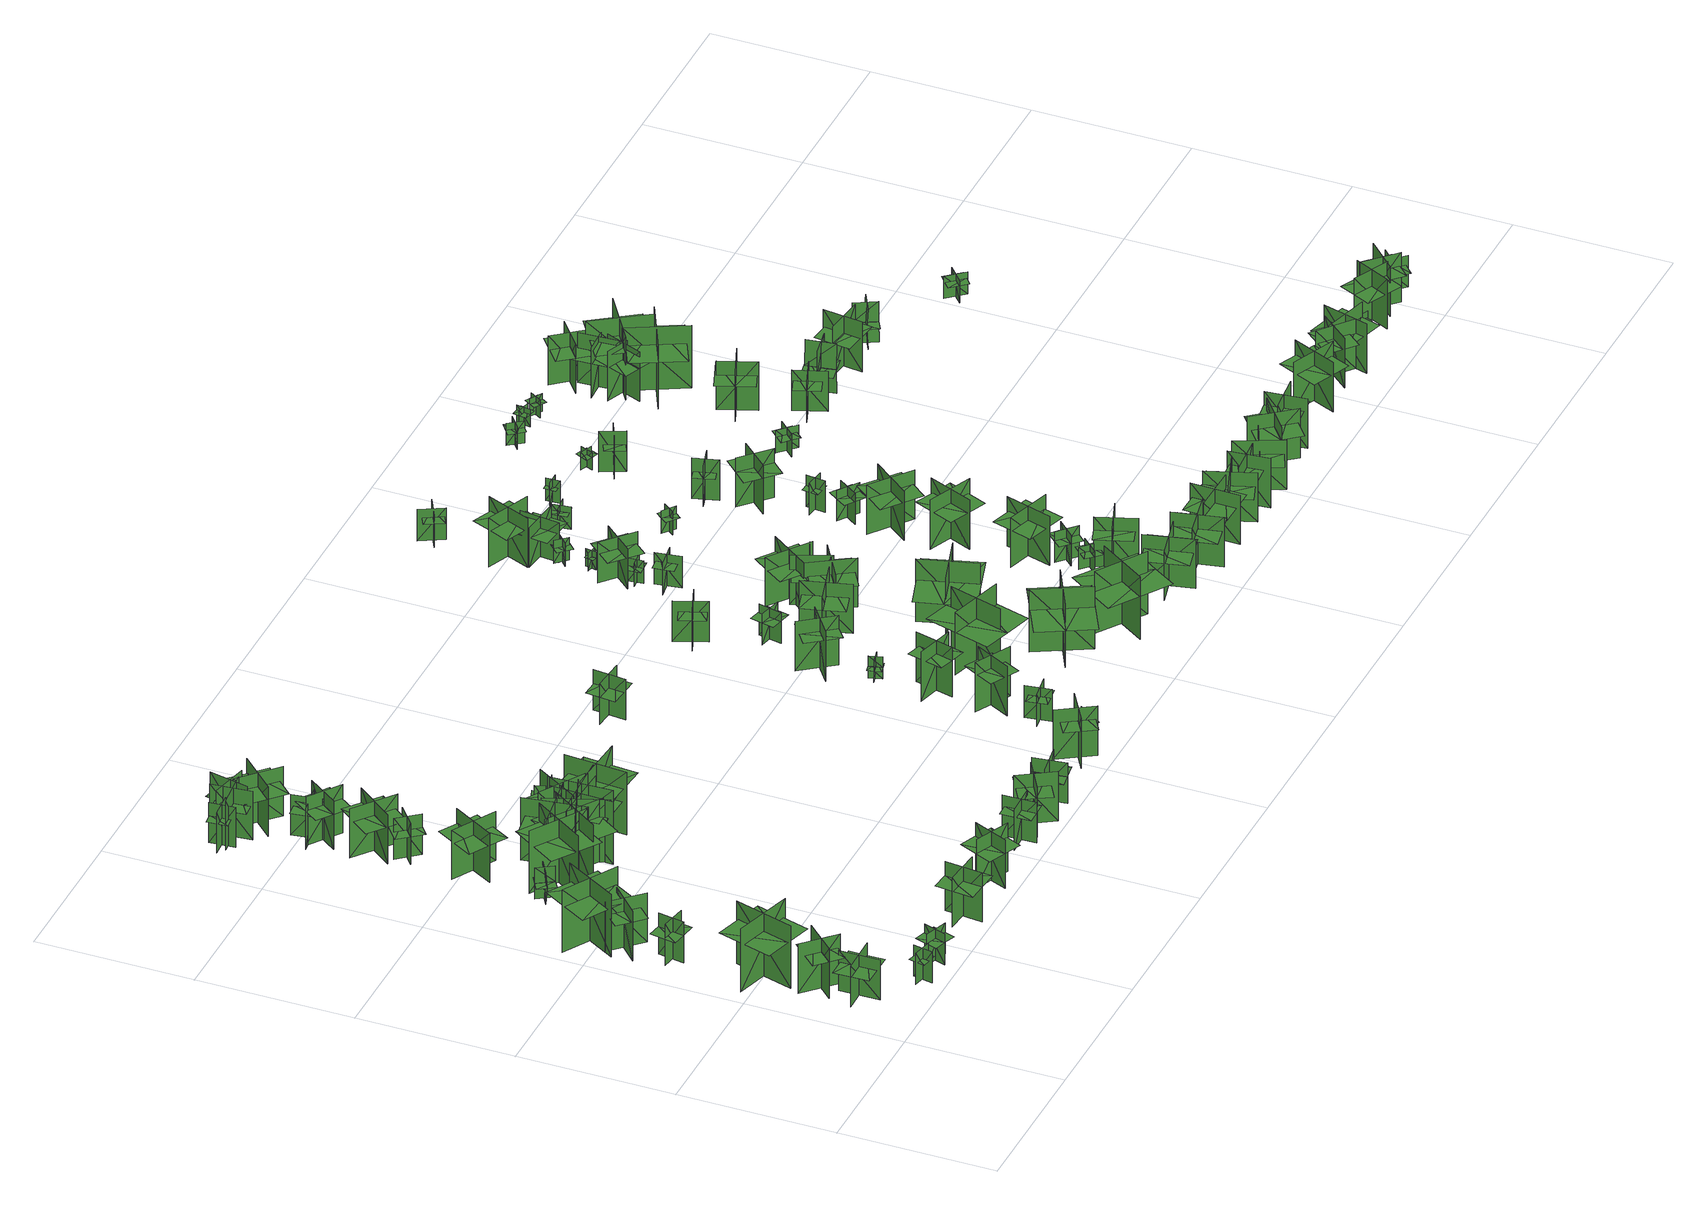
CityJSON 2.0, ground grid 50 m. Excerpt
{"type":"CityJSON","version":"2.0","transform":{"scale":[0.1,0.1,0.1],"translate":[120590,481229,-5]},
"CityObjects":{
"tree1":{"type":"SolitaryVegetationObject","geometry":[{"type":"MultiSurface","lod":"1","boundaries":[[[0,1,2]],[[0,2,3]],[[4,5,6]],[[4,6,7]],[[8,9,10]],[[8,10,11]],[[8,11,12]],[[8,12,13]]]}]},
"tree2":{"type":"SolitaryVegetationObject","geometry":[{"type":"MultiSurface","lod":"1","boundaries":[[[14,15,16]],[[14,16,17]],[[18,19,20]],[[18,20,21]],[[22,23,24]],[[22,24,25]],[[22,26,27]],[[22,27,23]]]}]},
"tree3":{"type":"SolitaryVegetationObject","geometry":[{"type":"MultiSurface","lod":"1","boundaries":[[[28,29,30]],[[28,30,31]],[[32,33,34]],[[32,34,35]],[[36,37,38]],[[36,38,39]],[[36,39,40]],[[36,40,41]]]}]},
"tree4":{"type":"SolitaryVegetationObject","geometry":[{"type":"MultiSurface","lod":"1","boundaries":[[[42,43,44]],[[42,44,45]],[[46,47,48]],[[46,48,49]],[[50,51,52]],[[50,52,53]],[[50,53,54]],[[50,54,55]]]}]},
"tree5":{"type":"SolitaryVegetationObject","geometry":[{"type":"MultiSurface","lod":"1","boundaries":[[[56,57,58]],[[56,58,59]],[[60,61,62]],[[60,62,63]],[[64,65,66]],[[64,66,67]],[[64,68,69]],[[64,69,65]]]}]},
"tree6":{"type":"SolitaryVegetationObject","geometry":[{"type":"MultiSurface","lod":"1","boundaries":[[[70,71,72]],[[70,72,73]],[[74,75,76]],[[74,76,77]],[[78,79,80]],[[78,80,81]],[[78,82,83]],[[78,83,79]]]}]},
"tree7":{"type":"SolitaryVegetationObject","geometry":[{"type":"MultiSurface","lod":"1","boundaries":[[[84,85,86]],[[84,86,87]],[[88,89,90]],[[88,90,91]],[[92,93,94]],[[92,94,95]],[[92,95,96]],[[92,96,97]]]}]},
"tree8":{"type":"SolitaryVegetationObject","geometry":[{"type":"MultiSurface","lod":"1","boundaries":[[[98,99,100]],[[98,100,101]],[[102,103,104]],[[102,104,105]],[[106,107,108]],[[106,108,109]],[[106,109,110]],[[106,110,111]]]}]},
"tree9":{"type":"SolitaryVegetationObject","geometry":[{"type":"MultiSurface","lod":"1","boundaries":[[[112,113,114]],[[112,114,115]],[[116,117,118]],[[116,118,119]],[[120,121,117]],[[120,117,116]],[[122,123,113]],[[122,113,112]],[[112,113,124]],[[112,124,125]],[[112,126,127]],[[112,127,113]]]}]},
"tree10":{"type":"SolitaryVegetationObject","geometry":[{"type":"MultiSurface","lod":"1","boundaries":[[[128,129,130]],[[128,130,131]],[[132,133,134]],[[132,134,135]],[[136,137,138]],[[136,138,139]],[[136,139,140]],[[136,140,141]]]}]},
"tree11":{"type":"SolitaryVegetationObject","geometry":[{"type":"MultiSurface","lod":"1","boundaries":[[[142,143,144]],[[142,144,145]],[[146,147,148]],[[146,148,149]],[[150,151,152]],[[150,152,153]],[[150,153,154]],[[150,154,155]]]}]},
"tree12":{"type":"SolitaryVegetationObject","geometry":[{"type":"MultiSurface","lod":"1","boundaries":[[[156,157,158]],[[156,158,159]],[[160,161,162]],[[160,162,163]],[[164,165,166]],[[164,166,167]],[[164,167,168]],[[164,168,169]]]}]},
"tree13":{"type":"SolitaryVegetationObject","geometry":[{"type":"MultiSurface","lod":"1","boundaries":[[[170,171,172]],[[170,172,173]],[[174,175,176]],[[174,176,177]],[[178,179,180]],[[178,180,181]],[[178,181,182]],[[178,182,183]]]}]},
"tree14":{"type":"SolitaryVegetationObject","geometry":[{"type":"MultiSurface","lod":"1","boundaries":[[[184,185,186]],[[184,186,187]],[[188,189,190]],[[188,190,191]],[[192,193,194]],[[192,194,195]],[[192,195,196]],[[192,196,197]]]}]},
"tree15":{"type":"SolitaryVegetationObject","geometry":[{"type":"MultiSurface","lod":"1","boundaries":[[[198,199,200]],[[198,200,201]],[[202,203,204]],[[202,204,205]],[[206,207,208]],[[206,208,209]],[[206,210,211]],[[206,211,207]]]}]},
"tree16":{"type":"SolitaryVegetationObject","geometry":[{"type":"MultiSurface","lod":"1","boundaries":[[[212,213,214]],[[212,214,215]],[[216,217,218]],[[216,218,219]],[[220,221,222]],[[220,222,223]],[[220,223,224]],[[220,224,225]]]}]},
"tree17":{"type":"SolitaryVegetationObject","geometry":[{"type":"MultiSurface","lod":"1","boundaries":[[[226,227,228]],[[226,228,229]],[[230,231,232]],[[230,232,233]],[[234,235,236]],[[234,236,237]],[[234,237,238]],[[234,238,239]]]}]},
"tree18":{"type":"SolitaryVegetationObject","geometry":[{"type":"MultiSurface","lod":"1","boundaries":[[[240,241,242]],[[240,242,243]],[[244,245,246]],[[244,246,247]],[[248,249,250]],[[248,250,251]],[[248,251,252]],[[248,252,253]]]}]},
"tree19":{"type":"SolitaryVegetationObject","geometry":[{"type":"MultiSurface","lod":"1","boundaries":[[[254,255,256]],[[254,256,257]],[[258,259,260]],[[258,260,261]],[[262,263,264]],[[262,264,265]],[[262,265,266]],[[262,266,267]]]}]},
"tree20":{"type":"SolitaryVegetationObject","geometry":[{"type":"MultiSurface","lod":"1","boundaries":[[[268,269,270]],[[268,270,271]],[[272,273,274]],[[272,274,275]],[[276,277,278]],[[276,278,279]],[[276,279,280]],[[276,280,281]]]}]},
"tree21":{"type":"SolitaryVegetationObject","geometry":[{"type":"MultiSurface","lod":"1","boundaries":[[[282,283,284]],[[282,284,285]],[[286,287,288]],[[286,288,289]],[[290,291,292]],[[290,292,293]],[[290,293,294]],[[290,294,295]]]}]},
"tree22":{"type":"SolitaryVegetationObject","geometry":[{"type":"MultiSurface","lod":"1","boundaries":[[[296,297,298]],[[296,298,299]],[[300,301,302]],[[300,302,303]],[[304,305,306]],[[304,306,307]],[[304,308,309]],[[304,309,305]]]}]},
"tree23":{"type":"SolitaryVegetationObject","geometry":[{"type":"MultiSurface","lod":"1","boundaries":[[[310,311,312]],[[310,312,313]],[[314,315,316]],[[314,316,317]],[[318,319,320]],[[318,320,321]],[[318,321,322]],[[318,322,323]]]}]},
"tree24":{"type":"SolitaryVegetationObject","geometry":[{"type":"MultiSurface","lod":"1","boundaries":[[[324,325,326]],[[324,326,327]],[[328,329,330]],[[328,330,331]],[[332,333,334]],[[332,334,335]],[[332,335,336]],[[332,336,337]]]}]},
"tree25":{"type":"SolitaryVegetationObject","geometry":[{"type":"MultiSurface","lod":"1","boundaries":[[[338,339,340]],[[338,340,341]],[[342,343,344]],[[342,344,345]],[[346,347,348]],[[346,348,349]],[[346,350,351]],[[346,351,347]]]}]},
"tree26":{"type":"SolitaryVegetationObject","geometry":[{"type":"MultiSurface","lod":"1","boundaries":[[[352,353,354]],[[352,354,355]],[[356,357,358]],[[356,358,359]],[[360,361,362]],[[360,362,363]],[[360,363,364]],[[360,364,365]]]}]},
"tree27":{"type":"SolitaryVegetationObject","geometry":[{"type":"MultiSurface","lod":"1","boundaries":[[[366,367,368]],[[366,368,369]],[[370,371,372]],[[370,372,373]],[[374,375,376]],[[374,376,377]],[[374,377,378]],[[374,378,379]]]}]},
"tree28":{"type":"SolitaryVegetationObject","geometry":[{"type":"MultiSurface","lod":"1","boundaries":[[[380,381,382]],[[380,382,383]],[[384,385,386]],[[384,386,387]],[[388,389,390]],[[388,390,391]],[[388,392,393]],[[388,393,389]]]}]},
"tree29":{"type":"SolitaryVegetationObject","geometry":[{"type":"MultiSurface","lod":"1","boundaries":[[[394,395,396]],[[394,396,397]],[[398,399,400]],[[398,400,401]],[[402,403,404]],[[402,404,405]],[[402,405,406]],[[402,406,407]]]}]},
"tree30":{"type":"SolitaryVegetationObject","geometry":[{"type":"MultiSurface","lod":"1","boundaries":[[[408,409,410]],[[408,410,411]],[[412,413,414]],[[412,414,415]],[[416,417,418]],[[416,418,419]],[[416,420,421]],[[416,421,417]]]}]},
"tree31":{"type":"SolitaryVegetationObject","geometry":[{"type":"MultiSurface","lod":"1","boundaries":[[[422,423,424]],[[422,424,425]],[[426,427,428]],[[426,428,429]],[[430,431,432]],[[430,432,433]],[[430,434,435]],[[430,435,431]]]}]},
"tree32":{"type":"SolitaryVegetationObject","geometry":[{"type":"MultiSurface","lod":"1","boundaries":[[[436,437,438]],[[436,438,439]],[[440,441,442]],[[440,442,443]],[[444,445,446]],[[444,446,447]],[[444,445,448]],[[444,448,449]]]}]},
"tree33":{"type":"SolitaryVegetationObject","geometry":[{"type":"MultiSurface","lod":"1","boundaries":[[[450,451,452]],[[450,452,453]],[[454,455,456]],[[454,456,457]],[[458,459,460]],[[458,460,461]],[[458,462,463]],[[458,463,459]]]}]},
"tree34":{"type":"SolitaryVegetationObject","geometry":[{"type":"MultiSurface","lod":"1","boundaries":[[[464,465,466]],[[464,466,467]],[[468,469,470]],[[468,470,471]],[[472,473,474]],[[472,474,475]],[[472,473,476]],[[472,476,477]]]}]},
"tree35":{"type":"SolitaryVegetationObject","geometry":[{"type":"MultiSurface","lod":"1","boundaries":[[[478,479,480]],[[478,480,481]],[[482,483,484]],[[482,484,485]],[[486,487,488]],[[486,488,489]],[[486,489,490]],[[486,490,491]]]}]},
"tree36":{"type":"SolitaryVegetationObject","geometry":[{"type":"MultiSurface","lod":"1","boundaries":[[[492,493,494]],[[492,494,495]],[[496,497,498]],[[496,498,499]],[[500,501,502]],[[500,502,503]],[[500,504,505]],[[500,505,501]]]}]},
"tree37":{"type":"SolitaryVegetationObject","geometry":[{"type":"MultiSurface","lod":"1","boundaries":[[[506,507,508]],[[506,508,509]],[[510,511,512]],[[510,512,513]],[[514,515,516]],[[514,516,517]],[[514,518,519]],[[514,519,515]]]}]},
"tree38":{"type":"SolitaryVegetationObject","geometry":[{"type":"MultiSurface","lod":"1","boundaries":[[[520,521,522]],[[520,522,523]],[[524,525,526]],[[524,526,527]],[[528,529,530]],[[528,530,531]],[[528,532,533]],[[528,533,529]]]}]},
"tree39":{"type":"SolitaryVegetationObject","geometry":[{"type":"MultiSurface","lod":"1","boundaries":[[[534,535,536]],[[534,536,537]],[[538,539,540]],[[538,540,541]],[[542,543,539]],[[542,539,538]],[[544,545,535]],[[544,535,534]],[[534,535,546]],[[534,546,547]],[[534,548,549]],[[534,549,535]]]}]},
"tree40":{"type":"SolitaryVegetationObject","geometry":[{"type":"MultiSurface","lod":"1","boundaries":[[[550,551,552]],[[550,552,553]],[[554,555,556]],[[554,556,557]],[[558,559,560]],[[558,560,561]],[[558,562,563]],[[558,563,559]]]}]},
"tree41":{"type":"SolitaryVegetationObject","geometry":[{"type":"MultiSurface","lod":"1","boundaries":[[[564,565,566]],[[564,566,567]],[[568,569,570]],[[568,570,571]],[[572,573,574]],[[572,574,575]],[[572,575,576]],[[572,576,577]]]}]},
"tree42":{"type":"SolitaryVegetationObject","geometry":[{"type":"MultiSurface","lod":"1","boundaries":[[[578,579,580]],[[578,580,581]],[[582,583,584]],[[582,584,585]],[[586,587,588]],[[586,588,589]],[[586,590,591]],[[586,591,587]]]}]},
"tree43":{"type":"SolitaryVegetationObject","geometry":[{"type":"MultiSurface","lod":"1","boundaries":[[[592,593,594]],[[592,594,595]],[[596,597,598]],[[596,598,599]],[[600,601,602]],[[600,602,603]],[[600,603,604]],[[600,604,605]]]}]},
"tree44":{"type":"SolitaryVegetationObject","geometry":[{"type":"MultiSurface","lod":"1","boundaries":[[[606,607,608]],[[606,608,609]],[[610,611,612]],[[610,612,613]],[[614,615,616]],[[614,616,617]],[[614,617,618]],[[614,618,619]]]}]},
"tree45":{"type":"SolitaryVegetationObject","geometry":[{"type":"MultiSurface","lod":"1","boundaries":[[[620,621,622]],[[620,622,623]],[[624,625,626]],[[624,626,627]],[[628,629,630]],[[628,630,631]],[[628,631,632]],[[628,632,633]]]}]},
"tree46":{"type":"SolitaryVegetationObject","geometry":[{"type":"MultiSurface","lod":"1","boundaries":[[[634,635,636]],[[634,636,637]],[[638,639,640]],[[638,640,641]],[[642,643,644]],[[642,644,645]],[[642,645,646]],[[642,646,647]]]}]},
"tree47":{"type":"SolitaryVegetationObject","geometry":[{"type":"MultiSurface","lod":"1","boundaries":[[[648,649,650]],[[648,650,651]],[[652,653,654]],[[652,654,655]],[[656,657,658]],[[656,658,659]],[[656,659,660]],[[656,660,661]]]}]},
"tree48":{"type":"SolitaryVegetationObject","geometry":[{"type":"MultiSurface","lod":"1","boundaries":[[[662,663,664]],[[662,664,665]],[[666,667,668]],[[666,668,669]],[[670,671,672]],[[670,672,673]],[[670,673,674]],[[670,674,675]]]}]},
"tree49":{"type":"SolitaryVegetationObject","geometry":[{"type":"MultiSurface","lod":"1","boundaries":[[[676,677,678]],[[676,678,679]],[[680,681,682]],[[680,682,683]],[[684,685,686]],[[684,686,687]],[[684,687,688]],[[684,688,689]]]}]},
"tree50":{"type":"SolitaryVegetationObject","geometry":[{"type":"MultiSurface","lod":"1","boundaries":[[[690,691,692]],[[690,692,693]],[[694,695,696]],[[694,696,697]],[[698,699,700]],[[698,700,701]],[[698,701,702]],[[698,702,703]]]}]},
"tree51":{"type":"SolitaryVegetationObject","geometry":[{"type":"MultiSurface","lod":"1","boundaries":[[[704,705,706]],[[704,706,707]],[[708,709,710]],[[708,710,711]],[[712,713,714]],[[712,714,715]],[[712,716,717]],[[712,717,713]]]}]},
"tree52":{"type":"SolitaryVegetationObject","geometry":[{"type":"MultiSurface","lod":"1","boundaries":[[[718,719,720]],[[718,720,721]],[[722,723,724]],[[722,724,725]],[[726,727,728]],[[726,728,729]],[[726,730,731]],[[726,731,727]]]}]},
"tree53":{"type":"SolitaryVegetationObject","geometry":[{"type":"MultiSurface","lod":"1","boundaries":[[[732,733,734]],[[732,734,735]],[[736,737,738]],[[736,738,739]],[[740,741,742]],[[740,742,743]],[[740,743,744]],[[740,744,745]]]}]},
"tree54":{"type":"SolitaryVegetationObject","geometry":[{"type":"MultiSurface","lod":"1","boundaries":[[[746,747,748]],[[746,748,749]],[[750,751,752]],[[750,752,753]],[[754,755,756]],[[754,756,757]],[[754,757,758]],[[754,758,759]]]}]},
"tree55":{"type":"SolitaryVegetationObject","geometry":[{"type":"MultiSurface","lod":"1","boundaries":[[[760,761,762]],[[760,762,763]],[[764,765,766]],[[764,766,767]],[[768,769,770]],[[768,770,771]],[[768,772,773]],[[768,773,769]]]}]},
"tree56":{"type":"SolitaryVegetationObject","geometry":[{"type":"MultiSurface","lod":"1","boundaries":[[[774,775,776]],[[774,776,777]],[[778,779,780]],[[778,780,781]],[[782,783,784]],[[782,784,785]],[[782,785,786]],[[782,786,787]]]}]},
"tree57":{"type":"SolitaryVegetationObject","geometry":[{"type":"MultiSurface","lod":"1","boundaries":[[[788,789,790]],[[788,790,791]],[[792,793,794]],[[792,794,795]],[[796,797,798]],[[796,798,799]],[[796,799,800]],[[796,800,801]]]}]},
"tree58":{"type":"SolitaryVegetationObject","geometry":[{"type":"MultiSurface","lod":"1","boundaries":[[[802,803,804]],[[802,804,805]],[[806,807,808]],[[806,808,809]],[[810,811,812]],[[810,812,813]],[[810,813,814]],[[810,814,815]]]}]},
"tree59":{"type":"SolitaryVegetationObject","geometry":[{"type":"MultiSurface","lod":"1","boundaries":[[[816,817,818]],[[816,818,819]],[[820,821,822]],[[820,822,823]],[[824,825,826]],[[824,826,827]],[[824,828,829]],[[824,829,825]]]}]},
"tree60":{"type":"SolitaryVegetationObject","geometry":[{"type":"MultiSurface","lod":"1","boundaries":[[[830,831,832]],[[830,832,833]],[[834,835,836]],[[834,836,837]],[[838,839,840]],[[838,840,841]],[[838,841,842]],[[838,842,843]]]}]},
"tree61":{"type":"SolitaryVegetationObject","geometry":[{"type":"MultiSurface","lod":"1","boundaries":[[[844,845,846]],[[844,846,847]],[[848,849,850]],[[848,850,851]],[[852,853,854]],[[852,854,855]],[[852,856,857]],[[852,857,853]]]}]},
"tree62":{"type":"SolitaryVegetationObject","geometry":[{"type":"MultiSurface","lod":"1","boundaries":[[[858,859,860]],[[858,860,861]],[[862,863,864]],[[862,864,865]],[[866,867,868]],[[866,868,869]],[[866,869,870]],[[866,870,871]]]}]},
"tree63":{"type":"SolitaryVegetationObject","geometry":[{"type":"MultiSurface","lod":"1","boundaries":[[[872,873,874]],[[872,874,875]],[[876,877,878]],[[876,878,879]],[[880,881,882]],[[880,882,883]],[[880,884,885]],[[880,885,881]]]}]},
"tree64":{"type":"SolitaryVegetationObject","geometry":[{"type":"MultiSurface","lod":"1","boundaries":[[[886,887,888]],[[886,888,889]],[[890,891,892]],[[890,892,893]],[[894,895,896]],[[894,896,897]],[[894,898,899]],[[894,899,895]]]}]},
"tree65":{"type":"SolitaryVegetationObject","geometry":[{"type":"MultiSurface","lod":"1","boundaries":[[[900,901,902]],[[900,902,903]],[[904,905,906]],[[904,906,907]],[[908,909,910]],[[908,910,911]],[[908,911,912]],[[908,912,913]]]}]},
"tree66":{"type":"SolitaryVegetationObject","geometry":[{"type":"MultiSurface","lod":"1","boundaries":[[[914,915,916]],[[914,916,917]],[[918,919,920]],[[918,920,921]],[[922,923,924]],[[922,924,925]],[[922,925,926]],[[922,926,927]]]}]},
"tree67":{"type":"SolitaryVegetationObject","geometry":[{"type":"MultiSurface","lod":"1","boundaries":[[[928,929,930]],[[928,930,931]],[[932,933,934]],[[932,934,935]],[[936,937,938]],[[936,938,939]],[[936,939,940]],[[936,940,941]]]}]},
"tree68":{"type":"SolitaryVegetationObject","geometry":[{"type":"MultiSurface","lod":"1","boundaries":[[[942,943,944]],[[942,944,945]],[[946,947,948]],[[946,948,949]],[[950,951,952]],[[950,952,953]],[[950,953,954]],[[950,954,955]]]}]},
"tree69":{"type":"SolitaryVegetationObject","geometry":[{"type":"MultiSurface","lod":"1","boundaries":[[[956,957,958]],[[956,958,959]],[[960,961,962]],[[960,962,963]],[[964,965,966]],[[964,966,967]],[[964,967,968]],[[964,968,969]]]}]},
"tree70":{"type":"SolitaryVegetationObject","geometry":[{"type":"MultiSurface","lod":"1","boundaries":[[[970,971,972]],[[970,972,973]],[[974,975,976]],[[974,976,977]],[[978,979,980]],[[978,980,981]],[[978,981,982]],[[978,982,983]]]}]},
"tree71":{"type":"SolitaryVegetationObject","geometry":[{"type":"MultiSurface","lod":"1","boundaries":[[[984,985,986]],[[984,986,987]],[[988,989,990]],[[988,990,991]],[[992,993,994]],[[992,994,995]],[[992,995,996]],[[992,996,997]]]}]},
"tree72":{"type":"SolitaryVegetationObject","geometry":[{"type":"MultiSurface","lod":"1","boundaries":[[[998,999,1000]],[[998,1000,1001]],[[1002,1003,1004]],[[1002,1004,1005]],[[1006,1007,1008]],[[1006,1008,1009]],[[1006,1009,1010]],[[1006,1010,1011]]]}]},
"tree73":{"type":"SolitaryVegetationObject","geometry":[{"type":"MultiSurface","lod":"1","boundaries":[[[1012,1013,1014]],[[1012,1014,1015]],[[1016,1017,1018]],[[1016,1018,1019]],[[1020,1021,1022]],[[1020,1022,1023]],[[1020,1023,1024]],[[1020,1024,1025]]]}]},
"tree74":{"type":"SolitaryVegetationObject","geometry":[{"type":"MultiSurface","lod":"1","boundaries":[[[1026,1027,1028]],[[1026,1028,1029]],[[1030,1031,1032]],[[1030,1032,1033]],[[1034,1035,1036]],[[1034,1036,1037]],[[1034,1037,1038]],[[1034,1038,1039]]]}]},
"tree75":{"type":"SolitaryVegetationObject","geometry":[{"type":"MultiSurface","lod":"1","boundaries":[[[1040,1041,1042]],[[1040,1042,1043]],[[1044,1045,1046]],[[1044,1046,1047]],[[1048,1049,1050]],[[1048,1050,1051]],[[1048,1051,1052]],[[1048,1052,1053]]]}]},
"tree76":{"type":"SolitaryVegetationObject","geometry":[{"type":"MultiSurface","lod":"1","boundaries":[[[1054,1055,1056]],[[1054,1056,1057]],[[1058,1059,1060]],[[1058,1060,1061]],[[1062,1063,1064]],[[1062,1064,1065]],[[1062,1065,1066]],[[1062,1066,1067]]]}]},
"tree77":{"type":"SolitaryVegetationObject","geometry":[{"type":"MultiSurface","lod":"1","boundaries":[[[1068,1069,1070]],[[1068,1070,1071]],[[1072,1073,1074]],[[1072,1074,1075]],[[1076,1077,1078]],[[1076,1078,1079]],[[1076,1079,1080]],[[1076,1080,1081]]]}]},
"tree78":{"type":"SolitaryVegetationObject","geometry":[{"type":"MultiSurface","lod":"1","boundaries":[[[1082,1083,1084]],[[1082,1084,1085]],[[1086,1087,1088]],[[1086,1088,1089]],[[1090,1091,1092]],[[1090,1092,1093]],[[1090,1094,1095]],[[1090,1095,1091]]]}]},
"tree79":{"type":"SolitaryVegetationObject","geometry":[{"type":"MultiSurface","lod":"1","boundaries":[[[1096,1097,1098]],[[1096,1098,1099]],[[1100,1101,1102]],[[1100,1102,1103]],[[1104,1105,1106]],[[1104,1106,1107]],[[1104,1107,1108]],[[1104,1108,1109]]]}]},
"tree80":{"type":"SolitaryVegetationObject","geometry":[{"type":"MultiSurface","lod":"1","boundaries":[[[1110,1111,1112]],[[1110,1112,1113]],[[1114,1115,1116]],[[1114,1116,1117]],[[1118,1119,1120]],[[1118,1120,1121]],[[1118,1121,1122]],[[1118,1122,1123]]]}]},
"tree81":{"type":"SolitaryVegetationObject","geometry":[{"type":"MultiSurface","lod":"1","boundaries":[[[1124,1125,1126]],[[1124,1126,1127]],[[1128,1129,1130]],[[1128,1130,1131]],[[1132,1133,1134]],[[1132,1134,1135]],[[1132,1135,1136]],[[1132,1136,1137]]]}]},
"tree82":{"type":"SolitaryVegetationObject","geometry":[{"type":"MultiSurface","lod":"1","boundaries":[[[1138,1139,1140]],[[1138,1140,1141]],[[1142,1143,1144]],[[1142,1144,1145]],[[1146,1147,1148]],[[1146,1148,1149]],[[1146,1149,1150]],[[1146,1150,1151]]]}]},
"tree83":{"type":"SolitaryVegetationObject","geometry":[{"type":"MultiSurface","lod":"1","boundaries":[[[1152,1153,1154]],[[1152,1154,1155]],[[1156,1157,1158]],[[1156,1158,1159]],[[1160,1161,1162]],[[1160,1162,1163]],[[1160,1163,1164]],[[1160,1164,1165]]]}]},
"tree84":{"type":"SolitaryVegetationObject","geometry":[{"type":"MultiSurface","lod":"1","boundaries":[[[1166,1167,1168]],[[1166,1168,1169]],[[1170,1171,1172]],[[1170,1172,1173]],[[1174,1175,1176]],[[1174,1176,1177]],[[1174,1177,1178]],[[1174,1178,1179]]]}]},
"tree85":{"type":"SolitaryVegetationObject","geometry":[{"type":"MultiSurface","lod":"1","boundaries":[[[1180,1181,1182]],[[1180,1182,1183]],[[1184,1185,1186]],[[1184,1186,1187]],[[1188,1189,1190]],[[1188,1190,1191]],[[1188,1191,1192]],[[1188,1192,1193]]]}]},
"tree86":{"type":"SolitaryVegetationObject","geometry":[{"type":"MultiSurface","lod":"1","boundaries":[[[1194,1195,1196]],[[1194,1196,1197]],[[1198,1199,1200]],[[1198,1200,1201]],[[1202,1203,1204]],[[1202,1204,1205]],[[1202,1206,1207]],[[1202,1207,1203]]]}]},
"tree87":{"type":"SolitaryVegetationObject","geometry":[{"type":"MultiSurface","lod":"1","boundaries":[[[1208,1209,1210]],[[1208,1210,1211]],[[1212,1213,1214]],[[1212,1214,1215]],[[1216,1217,1218]],[[1216,1218,1219]],[[1216,1220,1221]],[[1216,1221,1217]]]}]},
"tree88":{"type":"SolitaryVegetationObject","geometry":[{"type":"MultiSurface","lod":"1","boundaries":[[[1222,1223,1224]],[[1222,1224,1225]],[[1226,1227,1228]],[[1226,1228,1229]],[[1230,1231,1232]],[[1230,1232,1233]],[[1230,1231,1234]],[[1230,1234,1235]]]}]},
"tree89":{"type":"SolitaryVegetationObject","geometry":[{"type":"MultiSurface","lod":"1","boundaries":[[[1236,1237,1238]],[[1236,1238,1239]],[[1240,1241,1242]],[[1240,1242,1243]],[[1244,1245,1246]],[[1244,1246,1247]],[[1244,1245,1248]],[[1244,1248,1249]]]}]},
"tree90":{"type":"SolitaryVegetationObject","geometry":[{"type":"MultiSurface","lod":"1","boundaries":[[[1250,1251,1252]],[[1250,1252,1253]],[[1254,1255,1256]],[[1254,1256,1257]],[[1258,1259,1260]],[[1258,1260,1261]],[[1258,1261,1262]],[[1258,1262,1263]]]}]},
"tree91":{"type":"SolitaryVegetationObject","geometry":[{"type":"MultiSurface","lod":"1","boundaries":[[[1264,1265,1266]],[[1264,1266,1267]],[[1268,1269,1270]],[[1268,1270,1271]],[[1272,1273,1274]],[[1272,1274,1275]],[[1272,1275,1276]],[[1272,1276,1277]]]}]},
"tree92":{"type":"SolitaryVegetationObject","geometry":[{"type":"MultiSurface","lod":"1","boundaries":[[[1278,1279,1280]],[[1278,1280,1281]],[[1282,1283,1284]],[[1282,1284,1285]],[[1286,1287,1283]],[[1286,1283,1282]],[[1288,1289,1279]],[[1288,1279,1278]],[[1278,1279,1290]],[[1278,1290,1291]],[[1278,1292,1293]],[[1278,1293,1279]]]}]},
"tree93":{"type":"SolitaryVegetationObject","geometry":[{"type":"MultiSurface","lod":"1","boundaries":[[[1294,1295,1296]],[[1294,1296,1297]],[[1298,1299,1300]],[[1298,1300,1301]],[[1302,1303,1304]],[[1302,1304,1305]],[[1302,1305,1306]],[[1302,1306,1307]]]}]},
"tree94":{"type":"SolitaryVegetationObject","geometry":[{"type":"MultiSurface","lod":"1","boundaries":[[[1308,1309,1310]],[[1308,1310,1311]],[[1312,1313,1314]],[[1312,1314,1315]],[[1316,1317,1318]],[[1316,1318,1319]],[[1316,1319,1320]],[[1316,1320,1321]]]}]},
"tree95":{"type":"SolitaryVegetationObject","geometry":[{"type":"MultiSurface","lod":"1","boundaries":[[[1322,1323,1324]],[[1322,1324,1325]],[[1326,1327,1328]],[[1326,1328,1329]],[[1330,1331,1332]],[[1330,1332,1333]],[[1330,1331,1334]],[[1330,1334,1335]]]}]},
"tree96":{"type":"SolitaryVegetationObject","geometry":[{"type":"MultiSurface","lod":"1","boundaries":[[[1336,1337,1338]],[[1336,1338,1339]],[[1340,1341,1342]],[[1340,1342,1343]],[[1344,1345,1346]],[[1344,1346,1347]],[[1344,1348,1349]],[[1344,1349,1345]]]}]},
"tree97":{"type":"SolitaryVegetationObject","geometry":[{"type":"MultiSurface","lod":"1","boundaries":[[[1350,1351,1352]],[[1350,1352,1353]],[[1354,1355,1356]],[[1354,1356,1357]],[[1358,1359,1355]],[[1358,1355,1354]],[[1360,1361,1351]],[[1360,1351,1350]],[[1350,1351,1362]],[[1350,1362,1363]],[[1350,1364,1365]],[[1350,1365,1351]]]}]},
"tree98":{"type":"SolitaryVegetationObject","geometry":[{"type":"MultiSurface","lod":"1","boundaries":[[[1366,1367,1368]],[[1366,1368,1369]],[[1370,1371,1372]],[[1370,1372,1373]],[[1374,1375,1376]],[[1374,1376,1377]],[[1374,1377,1378]],[[1374,1378,1379]]]}]},
"tree99":{"type":"SolitaryVegetationObject","geometry":[{"type":"MultiSurface","lod":"1","boundaries":[[[1380,1381,1382]],[[1380,1382,1383]],[[1384,1385,1386]],[[1384,1386,1387]],[[1388,1389,1390]],[[1388,1390,1391]],[[1388,1392,1393]],[[1388,1393,1389]]]}]},
"tree100":{"type":"SolitaryVegetationObject","geometry":[{"type":"MultiSurface","lod":"1","boundaries":[[[1394,1395,1396]],[[1394,1396,1397]],[[1398,1399,1400]],[[1398,1400,1401]],[[1402,1403,1404]],[[1402,1404,1405]],[[1402,1405,1406]],[[1402,1406,1407]]]}]},
"tree101":{"type":"SolitaryVegetationObject","geometry":[{"type":"MultiSurface","lod":"1","boundaries":[[[1408,1409,1410]],[[1408,1410,1411]],[[1412,1413,1414]],[[1412,1414,1415]],[[1416,1417,1418]],[[1416,1418,1419]],[[1416,1417,1420]],[[1416,1420,1421]]]}]},
"tree102":{"type":"SolitaryVegetationObject","geometry":[{"type":"MultiSurface","lod":"1","boundaries":[[[1422,1423,1424]],[[1422,1424,1425]],[[1426,1427,1428]],[[1426,1428,1429]],[[1430,1431,1432]],[[1430,1432,1433]],[[1430,1434,1435]],[[1430,1435,1431]]]}]},
"tree103":{"type":"SolitaryVegetationObject","geometry":[{"type":"MultiSurface","lod":"1","boundaries":[[[1436,1437,1438]],[[1436,1438,1439]],[[1440,1441,1442]],[[1440,1442,1443]],[[1444,1445,1446]],[[1444,1446,1447]],[[1444,1447,1448]],[[1444,1448,1449]]]}]}
},
"vertices":[
[165,144,8],[163,273,8],[163,273,148],[165,144,148],[229,211,8],[100,209,8],[100,209,148],[229,211,148],[223,211,109],[223,267,109],[104,266,109],[105,209,109],[106,153,109],[224,154,109],
[209,377,6],[119,284,6],[119,284,178],[209,377,178],[106,375,6],[200,284,6],[200,284,178],[106,375,178],[201,369,133],[119,284,133],[155,248,133],[238,333,133],[164,405,133],[82,319,133],
[54,531,4],[247,474,4],[247,474,222],[54,531,222],[124,406,4],[181,598,4],[181,598,222],[124,406,222],[127,414,161],[211,389,161],[263,566,161],[178,590,161],[94,615,161],[43,438,161],
[329,64,15],[267,76,15],[267,76,123],[329,64,123],[305,98,15],[305,98,123],[294,36,123],[294,36,15],[305,96,88],[279,101,88],[269,51,88],[295,46,88],[321,41,88],[331,91,88],
[169,766,10],[85,780,10],[85,780,152],[169,766,152],[131,819,10],[117,735,10],[117,735,152],[131,819,152],[131,819,106],[117,735,106],[163,728,106],[177,812,106],[85,827,106],[71,743,106],
[77,877,5],[170,967,5],[170,967,177],[77,877,177],[180,876,5],[89,969,5],[89,969,177],[180,876,177],[85,884,132],[170,967,132],[134,1004,132],[49,921,132],[121,848,132],[206,931,132],
[368,84,16],[442,59,16],[442,59,123],[368,84,123],[391,38,16],[415,111,16],[415,111,123],[391,38,123],[391,38,93],[428,25,93],[452,99,93],[415,111,93],[379,123,93],[354,50,93],
[74,943,3],[176,1116,3],[176,1116,220],[74,943,220],[213,981,3],[40,1082,3],[40,1082,220],[213,981,220],[206,985,160],[250,1060,160],[91,1153,160],[47,1078,160],[2,1002,160],[161,909,160],
[279,1204,66],[247,1254,66],[221,1238,66],[253,1187,66],[238,1212,66],[289,1244,66],[287,1247,120],[236,1215,120],[236,1215,11],[287,1247,11],[281,1205,11],[249,1255,11],[247,1254,120],[279,1204,120],[304,1220,66],[273,1270,66],
[701,83,13],[580,94,13],[580,94,183],[701,83,183],[649,146,13],[638,25,13],[638,25,183],[649,146,183],[649,146,135],[589,151,135],[578,30,135],[638,25,135],[699,19,135],[710,140,135],
[270,1281,10],[438,1171,10],[438,1171,228],[270,1281,228],[300,1141,10],[410,1309,10],[410,1309,228],[300,1141,228],[305,1148,167],[378,1100,167],[479,1254,167],[406,1302,167],[333,1350,167],[232,1196,167],
[387,1435,9],[250,1514,9],[250,1514,180],[387,1435,180],[357,1544,9],[278,1407,9],[278,1407,180],[357,1544,180],[353,1538,133],[294,1573,133],[221,1447,133],[281,1413,133],[341,1378,133],[413,1504,133],
[341,1263,10],[507,1150,10],[507,1150,228],[341,1263,228],[369,1123,10],[482,1288,10],[482,1288,228],[369,1123,228],[374,1130,167],[446,1080,167],[550,1232,167],[477,1282,167],[405,1331,167],[301,1179,167],
[190,2193,11],[109,2186,11],[109,2186,151],[190,2193,151],[149,2228,11],[149,2228,151],[156,2147,151],[156,2147,11],[149,2225,106],[115,2222,106],[121,2157,106],[155,2160,106],[189,2163,106],[183,2228,106],
[332,1640,10],[278,1707,10],[278,1707,152],[332,1640,152],[339,1706,10],[273,1652,10],[273,1652,152],[339,1706,152],[339,1706,106],[273,1652,106],[302,1615,106],[368,1669,106],[309,1742,106],[243,1688,106],
[417,1370,10],[447,1172,10],[447,1172,228],[417,1370,228],[333,1254,10],[531,1285,10],[531,1285,228],[333,1254,228],[341,1255,167],[355,1169,167],[537,1197,167],[523,1284,167],[510,1370,167],[328,1342,167],
[238,1826,8],[361,1729,8],[361,1729,179],[238,1826,179],[252,1714,8],[349,1838,8],[349,1838,179],[252,1714,179],[256,1719,132],[310,1677,132],[400,1790,132],[345,1833,132],[291,1876,132],[202,1762,132],
[436,1314,10],[506,1126,10],[506,1126,228],[436,1314,228],[377,1183,10],[565,1253,10],[565,1253,228],[377,1183,228],[385,1186,167],[416,1104,167],[588,1168,167],[558,1250,167],[527,1332,167],[355,1268,167],
[207,2116,13],[194,2244,13],[194,2244,183],[207,2116,183],[258,2180,13],[258,2180,183],[131,2167,183],[131,2167,13],[258,2180,130],[253,2233,130],[151,2223,130],[157,2170,130],[162,2117,130],[264,2127,130],
[498,1116,10],[505,1316,10],[505,1316,228],[498,1116,228],[601,1214,10],[401,1221,10],[401,1221,228],[601,1214,228],[593,1215,167],[596,1302,167],[412,1309,167],[409,1221,167],[406,1133,167],[590,1127,167],
[789,106,13],[901,57,13],[901,57,182],[789,106,182],[818,30,13],[867,142,13],[867,142,182],[818,30,182],[818,30,135],[874,6,135],[923,117,135],[867,142,135],[811,166,135],[762,55,135],
[276,2027,11],[292,1922,11],[292,1922,152],[276,2027,152],[226,1959,11],[332,1975,11],[331,1975,152],[226,1959,152],[277,2018,115],[292,1922,115],[333,1928,115],[319,2025,115],[235,2012,115],[250,1916,115],
[246,1965,10],[345,1893,10],[345,1893,179],[246,1965,179],[258,1885,10],[330,1983,10],[330,1983,179],[258,1885,179],[258,1885,132],[308,1849,132],[379,1948,132],[330,1983,132],[280,2019,132],[209,1920,132],
[223,2140,14],[249,2265,14],[249,2265,184],[223,2140,184],[291,2185,14],[291,2185,184],[166,2212,184],[166,2212,14],[291,2185,130],[302,2237,130],[202,2259,130],[191,2207,130],[180,2155,130],[280,2133,130],
[599,1245,10],[458,1332,10],[458,1332,229],[599,1245,229],[568,1372,10],[481,1231,10],[481,1231,229],[568,1372,229],[587,1252,172],[458,1332,172],[424,1276,172],[553,1196,172],[621,1308,172],[493,1387,172],
[544,1339,11],[553,1138,11],[553,1138,228],[544,1339,228],[449,1232,11],[649,1241,11],[649,1241,228],[449,1232,228],[457,1232,168],[461,1144,168],[645,1153,168],[641,1241,168],[637,1328,168],[453,1320,168],
[358,2084,11],[245,2193,11],[245,2193,182],[358,2084,182],[355,2196,11],[245,2083,11],[245,2083,182],[355,2196,182],[350,2192,135],[301,2240,135],[200,2136,135],[250,2088,135],[299,2040,135],[400,2144,135],
[577,1283,13],[543,1381,13],[543,1381,186],[577,1283,186],[612,1355,13],[513,1320,13],[513,1320,186],[612,1355,186],[612,1355,130],[513,1320,130],[532,1267,130],[631,1302,130],[593,1409,130],[494,1374,130],
[661,1337,14],[647,1137,14],[647,1137,231],[661,1337,231],[554,1242,14],[754,1227,14],[754,1227,231],[554,1242,231],[562,1241,171],[555,1154,171],[739,1140,171],[746,1228,171],[752,1315,171],[569,1329,171],
[1061,142,15],[1064,36,15],[1064,36,156],[1061,142,156],[1004,80,15],[1110,84,15],[1110,84,156],[1004,80,156],[1061,133,119],[1064,36,119],[1106,37,119],[1103,134,119],[1019,132,119],[1022,34,119],
[1092,46,14],[1204,113,14],[1204,113,186],[1092,46,186],[1192,22,14],[1125,133,14],[1125,133,186],[1192,22,186],[1102,52,141],[1204,113,141],[1177,157,141],[1075,96,141],[1128,8,141],[1230,69,141],
[1269,137,15],[1284,32,15],[1284,32,156],[1269,137,156],[1226,79,15],[1331,94,15],[1331,94,156],[1226,79,156],[1265,136,109],[1281,32,109],[1333,39,109],[1318,144,109],[1238,25,109],[1223,130,109],
[1579,136,11],[1468,67,11],[1468,67,184],[1579,136,184],[1479,158,11],[1547,48,11],[1547,48,184],[1479,158,184],[1569,130,139],[1468,67,139],[1496,24,139],[1596,86,139],[1542,174,139],[1441,111,139],
[1239,1417,14],[1134,1425,14],[1134,1425,155],[1239,1417,155],[1193,1471,14],[1184,1366,14],[1184,1366,155],[1193,1471,155],[1240,1420,108],[1134,1428,108],[1130,1376,108],[1235,1367,108],[1138,1471,108],[1243,1463,108],
[1616,85,15],[1563,120,15],[1563,120,123],[1616,85,123],[1607,126,15],[1607,126,123],[1572,73,123],[1572,73,15],[1606,124,88],[1584,139,88],[1556,96,88],[1578,82,88],[1600,67,88],[1628,110,88],
[1696,279,11],[1615,267,11],[1615,267,121],[1696,279,121],[1644,318,11],[1656,236,11],[1656,236,121],[1644,318,121],[1689,278,92],[1615,267,92],[1620,235,92],[1694,246,92],[1685,311,92],[1610,299,92],
[1637,368,7],[1697,484,7],[1697,484,179],[1637,368,179],[1734,400,7],[1619,460,7],[1619,460,179],[1734,400,179],[1642,378,135],[1697,484,135],[1651,507,135],[1596,402,135],[1687,354,135],[1742,460,135],
[1697,677,7],[1663,551,7],[1663,551,179],[1697,677,179],[1609,625,7],[1734,591,7],[1734,591,179],[1609,625,179],[1695,666,135],[1663,551,135],[1713,538,135],[1744,653,135],[1645,680,135],[1614,565,135],
[1676,791,54],[1634,781,54],[1640,760,54],[1681,770,54],[1661,766,54],[1651,807,54],[1648,806,92],[1659,765,92],[1659,765,15],[1648,806,15],[1675,793,15],[1634,783,15],[1634,781,92],[1676,791,92],[1670,812,54],[1629,802,54],
[1602,1014,13],[1680,911,13],[1680,911,185],[1602,1014,185],[1588,913,13],[1692,991,13],[1692,991,185],[1588,913,185],[1609,1005,140],[1680,911,140],[1721,941,140],[1650,1036,140],[1568,975,140],[1639,880,140],
[1947,533,9],[1947,533,226],[1767,585,226],[1767,585,9],[1835,474,9],[1835,474,226],[1885,647,226],[1885,647,9],[1827,447,155],[1917,421,155],[1980,637,155],[1890,663,155],[1800,689,155],[1737,473,155],
[1682,1364,12],[1583,1326,12],[1583,1326,153],[1682,1364,153],[1605,1398,12],[1643,1299,12],[1643,1299,153],[1605,1398,153],[1674,1361,117],[1583,1326,117],[1598,1287,117],[1689,1322,117],[1659,1400,117],[1568,1365,117],
[1729,1179,15],[1712,1104,15],[1712,1104,122],[1729,1179,122],[1685,1152,15],[1760,1135,15],[1760,1135,122],[1685,1152,122],[1685,1152,92],[1676,1114,92],[1752,1097,92],[1760,1135,92],[1769,1173,92],[1693,1190,92],
[2037,265,15],[2037,265,232],[1950,431,232],[1950,431,15],[1917,305,15],[1917,305,232],[2076,389,232],[2076,389,15],[1892,292,161],[1936,209,161],[2134,314,161],[2091,397,161],[2047,480,161],[1848,375,161],
[1845,935,11],[1802,1086,11],[1802,1086,182],[1845,935,182],[1899,1033,11],[1747,990,11],[1747,990,182],[1899,1033,182],[1892,1032,135],[1873,1098,135],[1734,1058,135],[1753,992,135],[1772,926,135],[1911,965,135],
[2020,613,13],[2020,613,230],[1968,793,230],[1968,793,13],[1911,676,13],[1911,676,230],[2084,727,230],[2084,727,13],[1884,669,159],[1910,579,159],[2126,641,159],[2099,731,159],[2073,821,159],[1858,758,159],
[1888,1108,13],[1971,974,13],[1971,974,184],[1888,1108,184],[1864,998,13],[1998,1081,13],[1998,1081,184],[1864,998,184],[1869,1002,136],[1905,943,136],[2029,1019,136],[1992,1078,136],[1956,1136,136],[1833,1060,136],
[1902,1158,16],[1952,1041,16],[1952,1041,187],[1902,1158,187],[1872,1082,16],[1872,1082,187],[1989,1132,187],[1989,1132,16],[1872,1082,133],[1893,1033,133],[1987,1073,133],[1966,1122,133],[1945,1171,133],[1851,1131,133],
[2243,321,10],[2243,321,227],[2139,165,227],[2139,165,10],[2265,196,10],[2265,196,227],[2115,297,227],[2115,297,10],[2288,181,157],[2340,258,157],[2154,384,157],[2101,306,157],[2049,228,157],[2236,103,157],
[1883,1106,16],[1976,1234,16],[1976,1234,187],[1883,1106,187],[1994,1125,16],[1867,1218,16],[1867,1218,187],[1994,1125,187],[1989,1129,139],[2030,1184,139],[1913,1270,139],[1872,1214,139],[1832,1158,139],[1948,1073,139],
[1815,1516,10],[1897,1528,10],[1897,1528,120],[1815,1516,120],[1868,1477,10],[1856,1559,10],[1856,1559,120],[1868,1477,120],[1822,1517,92],[1897,1528,92],[1893,1560,92],[1818,1550,92],[1827,1485,92],[1902,1495,92],
[1869,1612,11],[1822,1608,11],[1822,1608,90],[1869,1612,90],[1841,1635,11],[1845,1588,11],[1845,1588,90],[1841,1635,90],[1841,1635,65],[1845,1588,65],[1871,1590,65],[1867,1638,65],[1815,1633,65],[1820,1586,65],
[1803,1620,10],[1888,1717,10],[1888,1717,150],[1803,1620,150],[1895,1627,10],[1798,1712,10],[1798,1712,150],[1895,1627,150],[1891,1630,111],[1928,1672,111],[1840,1751,111],[1802,1708,111],[1765,1666,111],[1854,1588,111],
[1842,1759,11],[1878,1753,11],[1878,1753,73],[1842,1759,73],[1856,1740,11],[1856,1740,73],[1862,1775,73],[1862,1775,11],[1856,1741,53],[1871,1738,53],[1876,1767,53],[1861,1769,53],[1846,1772,53],[1841,1744,53],
[1838,1865,12],[1871,1831,12],[1871,1831,91],[1838,1865,91],[1837,1829,12],[1871,1861,12],[1871,1861,91],[1837,1829,91],[1837,1829,65],[1871,1861,65],[1853,1880,65],[1819,1847,65],[1855,1810,65],[1889,1843,65],
[1792,1927,11],[1852,2072,11],[1852,2072,181],[1792,1927,181],[1895,1971,11],[1750,2031,11],[1750,2031,181],[1895,1971,181],[1889,1973,134],[1916,2037,134],[1782,2092,134],[1756,2029,134],[1729,1965,134],[1863,1910,134],
[1863,1980,11],[1849,1852,11],[1849,1852,150],[1863,1980,150],[1792,1922,11],[1920,1908,11],[1920,1908,150],[1792,1922,150],[1797,1921,111],[1791,1865,111],[1909,1852,111],[1915,1908,111],[1921,1964,111],[1803,1977,111],
[2498,214,11],[2345,177,11],[2345,177,181],[2498,214,181],[2402,272,11],[2438,118,11],[2438,118,181],[2402,272,181],[2403,265,134],[2336,249,134],[2370,109,134],[2437,125,134],[2504,141,134],[2470,281,134],
[1853,2252,12],[1780,2212,12],[1780,2212,122],[1853,2252,122],[1790,2270,12],[1830,2197,12],[1830,2197,122],[1790,2270,122],[1847,2249,93],[1780,2212,93],[1796,2183,93],[1862,2220,93],[1831,2277,93],[1765,2240,93],
[2442,414,14],[2391,464,14],[2391,464,91],[2442,414,91],[2441,465,14],[2391,414,14],[2391,414,91],[2441,465,91],[2439,463,70],[2417,485,70],[2371,438,70],[2393,416,70],[2415,394,70],[2461,441,70],
[2467,308,12],[2424,431,12],[2424,431,185],[2467,308,185],[2511,401,12],[2388,358,12],[2388,358,185],[2511,401,185],[2463,318,140],[2424,431,140],[2375,414,140],[2414,301,140],[2511,335,140],[2472,447,140],
[2399,541,13],[2455,488,13],[2455,488,120],[2399,541,120],[2400,490,13],[2453,546,13],[2453,546,120],[2400,490,120],[2400,490,90],[2428,463,90],[2481,519,90],[2453,546,90],[2425,572,90],[2372,516,90],
[2015,1885,13],[2007,1944,13],[2007,1944,91],[2015,1885,91],[2043,1923,13],[1985,1915,13],[1985,1915,91],[2043,1923,91],[2015,1890,71],[2007,1944,71],[1984,1941,71],[1991,1887,71],[2038,1893,71],[2031,1947,71],
[2123,1639,20],[2094,1602,20],[2094,1602,99],[2123,1639,99],[2087,1635,20],[2125,1605,20],[2125,1605,99],[2087,1635,99],[2087,1635,74],[2125,1605,74],[2141,1626,74],[2103,1655,74],[2071,1614,74],[2108,1585,74],
[2381,550,11],[2427,701,11],[2427,701,182],[2381,550,182],[2480,604,11],[2330,650,11],[2330,650,182],[2480,604,182],[2474,606,135],[2494,672,135],[2356,714,135],[2336,648,135],[2316,582,135],[2454,540,135],
[2634,179,10],[2480,147,10],[2480,147,181],[2634,179,181],[2539,240,10],[2572,86,10],[2572,86,181],[2539,240,181],[2541,234,133],[2473,220,133],[2503,78,133],[2570,92,133],[2638,106,133],[2608,248,133],
[2322,896,13],[2468,835,13],[2468,835,184],[2322,896,184],[2366,792,13],[2427,937,13],[2427,937,184],[2366,792,184],[2369,798,136],[2432,771,136],[2488,905,136],[2424,931,136],[2361,958,136],[2305,825,136],
[2337,984,11],[2434,1108,11],[2434,1108,182],[2337,984,182],[2449,998,11],[2324,1095,11],[2324,1095,182],[2449,998,182],[2443,1002,135],[2486,1056,135],[2372,1146,135],[2330,1091,135],[2287,1037,135],[2401,948,135],
[2112,2006,21],[2113,1961,21],[2113,1961,99],[2112,2006,99],[2092,1985,21],[2092,1985,99],[2137,1986,99],[2137,1986,21],[2093,1985,74],[2094,1966,74],[2130,1967,74],[2130,1986,74],[2129,2004,74],[2093,2003,74],
[2402,1209,11],[2358,1146,11],[2358,1146,118],[2402,1209,118],[2352,1200,11],[2415,1156,11],[2415,1156,118],[2352,1200,118],[2352,1200,88],[2330,1168,88],[2393,1124,88],[2415,1156,88],[2437,1188,88],[2374,1232,88],
[2696,89,8],[2698,246,8],[2698,246,179],[2696,89,179],[2776,168,8],[2618,170,8],[2618,170,179],[2776,168,179],[2769,168,132],[2770,237,132],[2626,239,132],[2625,170,132],[2624,101,132],[2768,99,132],
[2410,1276,13],[2348,1284,13],[2348,1284,122],[2410,1276,122],[2385,1309,13],[2385,1309,122],[2377,1247,122],[2377,1247,13],[2385,1307,87],[2358,1310,87],[2352,1260,87],[2378,1257,87],[2404,1253,87],[2411,1304,87],
[2293,1627,14],[2315,1549,14],[2315,1549,154],[2293,1627,154],[2267,1580,14],[2267,1580,154],[2345,1602,154],[2345,1602,14],[2270,1580,109],[2279,1548,109],[2342,1566,109],[2333,1598,109],[2323,1631,109],[2261,1613,109],
[2384,1497,13],[2300,1408,13],[2300,1408,183],[2384,1497,183],[2303,1495,13],[2391,1411,13],[2391,1411,183],[2303,1495,183],[2303,1495,135],[2261,1451,135],[2349,1367,135],[2391,1411,135],[2433,1455,135],[2345,1539,135],
[2719,136,8],[2868,187,8],[2868,187,179],[2719,136,179],[2820,87,8],[2769,236,8],[2769,236,179],[2820,87,179],[2818,93,132],[2883,116,132],[2836,253,132],[2771,230,132],[2706,208,132],[2753,71,132],
[2305,1874,8],[2379,1907,8],[2379,1907,148],[2305,1874,148],[2355,1855,8],[2355,1855,148],[2322,1929,148],[2322,1929,8],[2354,1858,103],[2385,1872,103],[2358,1931,103],[2327,1917,103],[2296,1903,103],[2323,1844,103],
[2347,1962,11],[2306,1978,11],[2306,1978,72],[2347,1962,72],[2336,1989,11],[2319,1948,11],[2319,1948,72],[2336,1989,72],[2336,1989,55],[2316,1997,55],[2299,1956,55],[2319,1948,55],[2340,1939,55],[2356,1980,55],
[2827,148,3],[2956,160,3],[2956,160,176],[2827,148,176],[2907,83,3],[2894,212,3],[2894,212,176],[2907,83,176],[2838,149,131],[2956,160,131],[2951,211,131],[2833,200,131],[2843,98,131],[2961,109,131],
[2336,2223,12],[2369,2179,12],[2369,2179,89],[2336,2223,89],[2331,2187,12],[2375,2220,12],[2375,2220,89],[2331,2187,89],[2331,2187,67],[2348,2165,67],[2392,2198,67],[2375,2220,67],[2358,2242,67],[2314,2209,67],
[2904,115,5],[3047,181,5],[3047,181,176],[2904,115,176],[3010,77,5],[2944,220,5],[2944,220,176],[3010,77,176],[3007,83,129],[3070,111,129],[3009,243,129],[2946,214,129],[2884,185,129],[2944,54,129],
[2643,1442,19],[2592,1492,19],[2592,1492,97],[2643,1442,97],[2642,1493,19],[2592,1442,19],[2592,1442,97],[2642,1493,97],[2640,1491,75],[2617,1513,75],[2571,1465,75],[2594,1444,75],[2616,1422,75],[2662,1469,75],
[2442,2193,17],[2449,2237,17],[2449,2237,79],[2442,2193,79],[2466,2211,17],[2422,2218,17],[2422,2218,79],[2466,2211,79],[2466,2211,62],[2470,2232,62],[2426,2239,62],[2422,2218,62],[2419,2196,62],[2463,2189,62],
[3070,224,8],[3169,101,8],[3169,101,179],[3070,224,179],[3059,112,8],[3182,211,8],[3182,211,179],[3059,112,179],[3064,116,132],[3108,62,132],[3220,153,132],[3177,207,132],[3133,260,132],[3021,169,132],
[2520,2222,17],[2497,2184,17],[2497,2184,79],[2520,2222,79],[2491,2215,17],[2529,2192,17],[2529,2192,79],[2491,2215,79],[2491,2215,61],[2480,2196,61],[2518,2173,61],[2529,2192,61],[2541,2211,61],[2503,2234,61],
[2739,1739,11],[2782,1625,11],[2782,1625,181],[2739,1739,181],[2705,1665,11],[2819,1708,11],[2819,1708,181],[2705,1665,181],[2705,1665,133],[2726,1608,133],[2840,1651,133],[2819,1708,133],[2797,1765,133],[2683,1722,133],
[3223,100,7],[3208,229,7],[3208,229,179],[3223,100,179],[3286,180,7],[3157,166,7],[3157,166,179],[3286,180,179],[3222,111,134],[3208,229,134],[3157,223,134],[3171,105,134],[3273,116,134],[3259,235,134],
[2774,1472,15],[2874,1507,15],[2874,1507,155],[2774,1472,155],[2850,1436,15],[2815,1536,15],[2815,1536,155],[2850,1436,155],[2782,1475,119],[2874,1507,119],[2860,1547,119],[2768,1514,119],[2796,1435,119],[2888,1467,119],
[2734,2075,16],[2686,1955,16],[2686,1955,188],[2734,2075,188],[2653,2040,16],[2773,1992,16],[2773,1992,188],[2653,2040,188],[2730,2076,131],[2682,1956,131],[2742,1932,131],[2790,2052,131],[2633,1976,131],[2681,2096,131],
[2708,2156,15],[2715,2027,15],[2715,2027,188],[2708,2156,188],[2650,2090,15],[2779,2097,15],[2779,2097,188],[2650,2090,188],[2704,2155,130],[2711,2026,130],[2775,2030,130],[2769,2159,130],[2658,2024,130],[2652,2153,130],
[2809,1844,14],[2719,2023,14],[2719,2023,232],[2809,1844,232],[2853,1980,14],[2674,1891,14],[2674,1891,232],[2853,1980,232],[2846,1977,171],[2807,2055,171],[2642,1973,171],[2681,1894,171],[2720,1816,171],[2885,1898,171],
[2741,2136,14],[2664,2230,14],[2664,2230,184],[2741,2136,184],[2750,2216,14],[2655,2140,14],[2655,2140,184],[2750,2216,184],[2750,2216,136],[2712,2264,136],[2617,2187,136],[2655,2140,136],[2694,2092,136],[2788,2169,136],
[2883,1485,104],[2975,1501,104],[2967,1549,104],[2875,1533,104],[2919,1539,104],[2935,1447,104],[2941,1448,190],[2925,1540,190],[2925,1540,18],[2941,1448,18],[2884,1481,18],[2976,1497,18],[2975,1501,190],[2883,1485,190],[2891,1438,104],[2983,1455,104],
[2821,1966,14],[2709,2133,14],[2709,2133,232],[2821,1966,232],[2847,2107,14],[2680,1995,14],[2680,1995,232],[2847,2107,232],[2840,2103,171],[2791,2175,171],[2638,2073,171],[2687,2000,171],[2736,1927,171],[2889,2030,171],
[3377,209,9],[3521,146,9],[3521,146,180],[3377,209,180],[3419,104,9],[3482,249,9],[3482,249,180],[3419,104,180],[3422,110,132],[3485,83,132],[3543,215,132],[3480,243,132],[3417,270,132],[3359,138,132],
[3016,1493,17],[3144,1477,17],[3144,1477,190],[3016,1493,190],[3070,1424,17],[3086,1552,17],[3086,1552,190],[3070,1424,190],[3015,1489,132],[3144,1472,132],[3152,1537,132],[3024,1553,132],[3137,1421,132],[3009,1437,132],
[3542,119,10],[3626,218,10],[3626,218,182],[3542,119,182],[3645,129,10],[3545,212,10],[3545,212,182],[3645,129,182],[3550,128,137],[3626,218,137],[3587,252,137],[3510,161,137],[3589,94,137],[3665,185,137],
[3194,1506,87],[3231,1439,87],[3266,1458,87],[3229,1525,87],[3246,1492,87],[3179,1455,87],[3181,1451,157],[3248,1488,157],[3248,1488,17],[3181,1451,17],[3192,1504,17],[3229,1438,17],[3231,1439,157],[3194,1506,157],[3161,1487,87],[3197,1420,87],
[3635,90,10],[3678,241,10],[3678,241,181],[3635,90,181],[3733,145,10],[3581,188,10],[3581,188,181],[3733,145,181],[3727,147,133],[3745,213,133],[3606,253,133],[3587,187,133],[3569,120,133],[3708,81,133],
[3828,169,6],[3772,190,6],[3772,190,84],[3828,169,84],[3808,212,6],[3787,156,6],[3787,156,84],[3808,212,84],[3823,171,64],[3772,190,64],[3764,169,64],[3814,149,64],[3831,193,64],[3781,212,64],
[3496,1299,21],[3549,1346,21],[3549,1346,98],[3496,1299,98],[3547,1296,21],[3499,1350,21],[3499,1350,98],[3547,1296,98],[3545,1298,77],[3568,1319,77],[3525,1368,77],[3501,1348,77],[3478,1327,77],[3521,1278,77],
[3953,159,8],[3837,215,8],[3837,215,180],[3953,159,180],[3924,242,8],[3868,125,8],[3868,125,180],[3924,242,180],[3955,163,123],[3839,219,123],[3811,160,123],[3927,105,123],[3861,266,123],[3978,210,123],
[4021,233,8],[3929,141,8],[3929,141,180],[4021,233,180],[3918,232,8],[4010,141,8],[4010,141,180],[3918,232,180],[4013,225,135],[3929,141,135],[3966,105,135],[4049,189,135],[3976,262,135],[3893,177,135],
[4084,150,11],[4015,224,11],[4015,224,120],[4084,150,120],[4085,222,11],[4012,154,11],[4012,154,120],[4085,222,120],[4082,219,90],[4053,251,90],[3985,188,90],[4015,156,90],[4045,124,90],[4112,187,90]
]}
